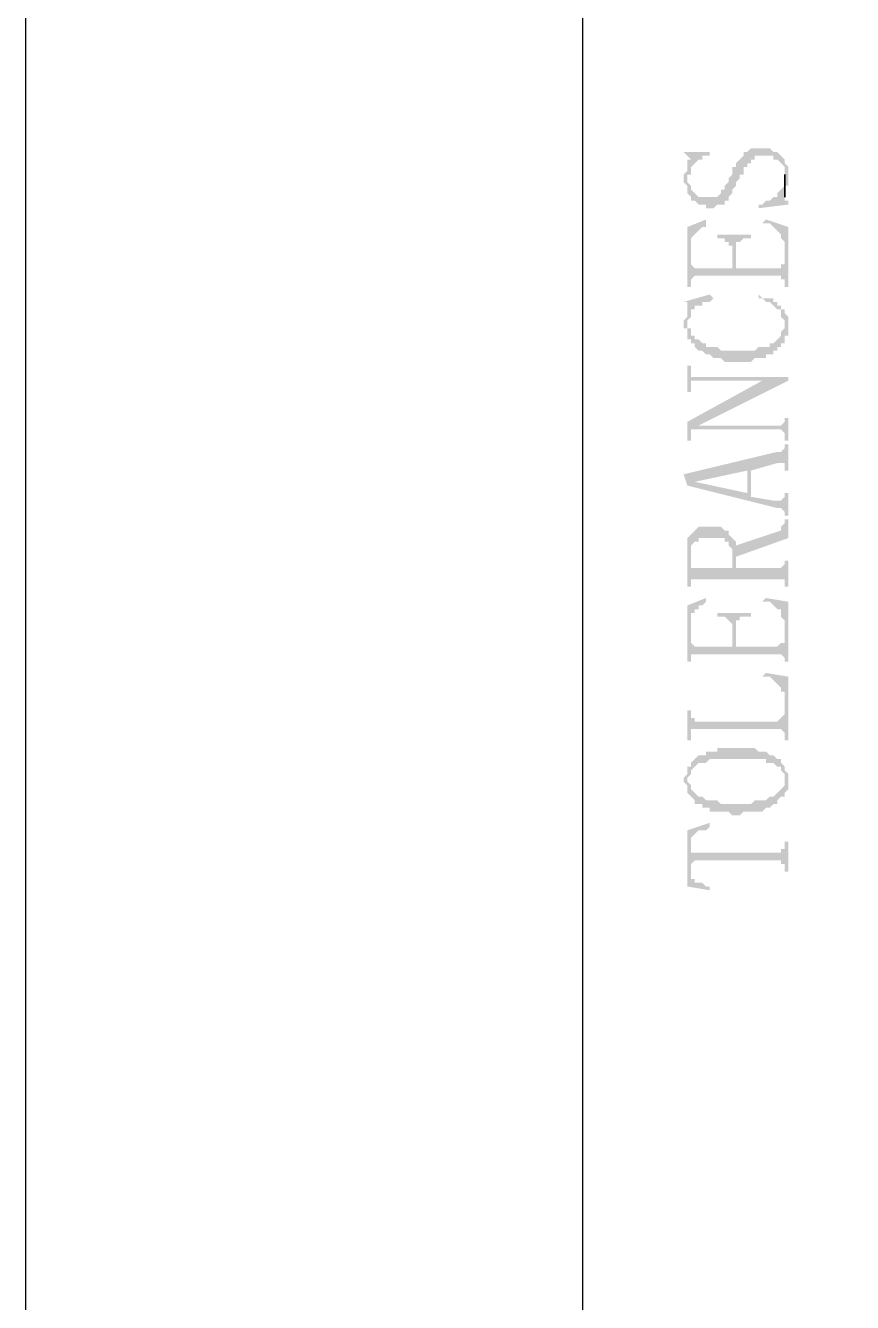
# Model space of a CAD drawing. Header units: millimetres. Extents: x 1186 to 2336, y 1181 to 1549.
# Drawn here: x 1453.55 to 1463.51, y 1452.67 to 1468.05 of the extents above; entities that cross this region are included whole.
import ezdxf

# ---------------------------------------------------------------- set-up
doc = ezdxf.new("R2010")
doc.units = ezdxf.units.MM

msp = doc.modelspace()

# ---------------------------------------------------------------- hatches: boundary and pattern name
at = {"transparency": 33554559}
for points in [[(1461.47791, 1466.21381), (1461.47791, 1466.16867), (1461.52304, 1466.12354), (1461.52304, 1466.07841), (1461.52304, 1466.03328), (1461.56818, 1465.98814), (1461.56818, 1465.94301), (1461.61331, 1465.94301), (1461.65844, 1465.89788), (1461.74871, 1465.89788), (1461.74871, 1465.85275), (1461.83897, 1465.85275), (1461.8841, 1465.89788), (1461.97437, 1465.89788), (1461.97437, 1465.94301), (1462.0195, 1465.94301), (1462.0195, 1465.98814), (1462.06463, 1466.03328), (1462.06463, 1466.07841), (1462.10976, 1466.12354), (1462.10976, 1466.16867), (1462.15489, 1466.21381), (1462.15489, 1466.25894), (1462.20003, 1466.25894), (1462.20003, 1466.3492), (1462.24516, 1466.3492), (1462.24516, 1466.39433), (1462.29029, 1466.39433), (1462.29029, 1466.43947), (1462.33542, 1466.43947), (1462.33542, 1466.4846), (1462.56108, 1466.4846), (1462.56108, 1466.43947), (1462.60622, 1466.43947), (1462.65135, 1466.39433), (1462.65135, 1466.39433), (1462.69648, 1466.3492), (1462.69648, 1466.25894), (1462.69648, 1466.07841), (1462.69648, 1466.12354), (1462.74161, 1466.12354), (1462.74161, 1466.21381), (1462.74161, 1466.25894), (1462.74161, 1466.3492), (1462.69648, 1466.39433), (1462.69648, 1466.43947), (1462.65135, 1466.4846), (1462.65135, 1466.4846), (1462.60622, 1466.52973), (1462.56108, 1466.52973), (1462.51595, 1466.57486), (1462.29029, 1466.57486), (1462.24516, 1466.52973), (1462.20003, 1466.52973), (1462.20003, 1466.4846), (1462.20003, 1466.4846), (1462.15489, 1466.43947), (1462.15489, 1466.43947), (1462.10976, 1466.39433), (1462.10976, 1466.3492), (1462.06463, 1466.3492), (1462.06463, 1466.25894), (1462.0195, 1466.21381), (1462.0195, 1466.16867), (1461.97437, 1466.12354), (1461.97437, 1466.07841), (1461.92923, 1466.07841), (1461.92923, 1466.03328), (1461.92923, 1466.03328), (1461.8841, 1465.98814), (1461.65844, 1465.98814), (1461.61331, 1466.03328), (1461.61331, 1466.03328), (1461.56818, 1466.07841), (1461.56818, 1466.12354), (1461.52304, 1466.16867), (1461.52304, 1466.39433), (1461.52304, 1466.30407), (1461.52304, 1466.30407), (1461.47791, 1466.25894)], [(1461.47791, 1466.52973), (1461.52304, 1466.4846), (1461.52304, 1466.4846), (1461.56818, 1466.43947), (1461.56818, 1466.25894), (1461.56818, 1466.3492), (1461.61331, 1466.39433), (1461.61331, 1466.39433), (1461.65844, 1466.43947), (1461.70357, 1466.43947), (1461.70357, 1466.4846), (1461.79384, 1466.4846), (1461.79384, 1466.52973)], [(1461.52304, 1466.39433), (1461.52304, 1466.21381), (1461.52304, 1466.25894), (1461.56818, 1466.25894), (1461.56818, 1466.43947), (1461.52304, 1466.43947)], [(1462.38056, 1465.89788), (1462.38056, 1465.85275), (1462.74161, 1465.89788), (1462.74161, 1465.94301), (1462.69648, 1465.94301), (1462.69648, 1465.98814), (1462.69648, 1466.16867), (1462.69648, 1466.12354), (1462.65135, 1466.07841), (1462.65135, 1466.07841), (1462.60622, 1466.03328), (1462.60622, 1465.98814), (1462.56108, 1465.98814), (1462.51595, 1465.94301), (1462.47082, 1465.94301), (1462.42569, 1465.89788)], [(1461.52304, 1465.62709), (1461.52304, 1464.90497), (1461.56818, 1464.90497), (1461.56818, 1465.40143), (1461.56818, 1465.49169), (1461.56818, 1465.49169), (1461.61331, 1465.53682), (1461.61331, 1465.53682), (1461.65844, 1465.58196), (1461.65844, 1465.58196), (1461.70357, 1465.62709), (1461.74871, 1465.62709), (1461.74871, 1465.71735)], [(1462.42569, 1465.67222), (1462.51595, 1465.67222), (1462.56108, 1465.62709), (1462.56108, 1465.62709), (1462.60622, 1465.58196), (1462.60622, 1465.58196), (1462.65135, 1465.53682), (1462.65135, 1465.49169), (1462.69648, 1465.44656), (1462.69648, 1465.40143), (1462.69648, 1464.90497), (1462.74161, 1464.90497), (1462.74161, 1465.62709), (1462.47082, 1465.71735)], [(1461.8841, 1465.53682), (1461.8841, 1465.49169), (1461.97437, 1465.49169), (1461.97437, 1465.44656), (1462.0195, 1465.44656), (1462.0195, 1465.40143), (1462.06463, 1465.40143), (1462.06463, 1465.13063), (1462.10976, 1465.35629), (1462.10976, 1465.44656), (1462.15489, 1465.44656), (1462.20003, 1465.49169), (1462.29029, 1465.49169), (1462.29029, 1465.53682)], [(1461.56818, 1464.9501), (1461.56818, 1464.99524), (1461.56818, 1464.99524), (1461.61331, 1465.04037), (1462.65135, 1465.04037), (1462.65135, 1464.99524), (1462.69648, 1464.99524), (1462.69648, 1464.9501), (1462.69648, 1465.2209), (1462.69648, 1465.17577), (1462.65135, 1465.17577), (1462.65135, 1465.13063), (1462.10976, 1465.13063), (1462.10976, 1465.35629), (1462.06463, 1465.13063), (1461.61331, 1465.13063), (1461.56818, 1465.17577), (1461.56818, 1465.40143)], [(1461.47791, 1464.72444), (1461.52304, 1464.72444), (1461.52304, 1464.67931), (1461.52304, 1464.27312), (1461.52304, 1464.49878), (1461.56818, 1464.54392), (1461.56818, 1464.63418), (1461.61331, 1464.63418), (1461.61331, 1464.67931), (1461.70357, 1464.67931), (1461.70357, 1464.72444), (1461.79384, 1464.72444), (1461.83897, 1464.76958), (1461.79384, 1464.81471)], [(1462.38056, 1464.76958), (1462.42569, 1464.76958), (1462.47082, 1464.72444), (1462.51595, 1464.72444), (1462.56108, 1464.67931), (1462.56108, 1464.67931), (1462.60622, 1464.63418), (1462.65135, 1464.63418), (1462.65135, 1464.54392), (1462.69648, 1464.49878), (1462.69648, 1464.45365), (1462.69648, 1464.63418), (1462.65135, 1464.63418), (1462.65135, 1464.67931), (1462.60622, 1464.67931), (1462.60622, 1464.72444), (1462.56108, 1464.72444), (1462.56108, 1464.76958), (1462.42569, 1464.76958), (1462.38056, 1464.81471)], [(1461.47791, 1464.45365), (1461.47791, 1464.40852), (1461.52304, 1464.40852), (1461.52304, 1464.27312), (1461.52304, 1464.67931), (1461.52304, 1464.63418), (1461.52304, 1464.54392), (1461.47791, 1464.49878)], [(1461.52304, 1464.27312), (1461.56818, 1464.27312), (1461.56818, 1464.22799), (1461.61331, 1464.22799), (1461.61331, 1464.18286), (1461.65844, 1464.13773), (1461.70357, 1464.13773), (1461.74871, 1464.09259), (1461.79384, 1464.09259), (1461.83897, 1464.04746), (1461.92923, 1464.04746), (1461.97437, 1464.00233), (1462.29029, 1464.00233), (1462.33542, 1464.04746), (1462.47082, 1464.04746), (1462.47082, 1464.09259), (1462.56108, 1464.09259), (1462.56108, 1464.13773), (1462.60622, 1464.13773), (1462.60622, 1464.18286), (1462.65135, 1464.18286), (1462.65135, 1464.22799), (1462.69648, 1464.22799), (1462.69648, 1464.31825), (1462.74161, 1464.31825), (1462.74161, 1464.45365), (1462.74161, 1464.49878), (1462.74161, 1464.54392), (1462.69648, 1464.58905), (1462.69648, 1464.63418), (1462.69648, 1464.40852), (1462.69648, 1464.40852), (1462.65135, 1464.36339), (1462.65135, 1464.31825), (1462.65135, 1464.31825), (1462.60622, 1464.27312), (1462.60622, 1464.27312), (1462.56108, 1464.22799), (1462.51595, 1464.22799), (1462.51595, 1464.18286), (1462.38056, 1464.18286), (1462.33542, 1464.13773), (1461.92923, 1464.13773), (1461.8841, 1464.18286), (1461.74871, 1464.18286), (1461.74871, 1464.22799), (1461.70357, 1464.22799), (1461.65844, 1464.27312), (1461.61331, 1464.27312), (1461.61331, 1464.31825), (1461.56818, 1464.31825), (1461.56818, 1464.40852), (1461.52304, 1464.40852), (1461.52304, 1464.45365)], [(1461.52304, 1463.9572), (1461.52304, 1463.64127), (1461.56818, 1463.64127), (1461.56818, 1463.73154), (1461.56818, 1463.77667), (1462.74161, 1463.77667), (1462.74161, 1463.8218), (1461.56818, 1463.8218), (1461.56818, 1463.86693), (1461.56818, 1463.9572)], [(1461.52304, 1463.28021), (1461.52304, 1463.05455), (1461.56818, 1463.05455), (1461.56818, 1463.18995), (1461.61331, 1463.18995), (1461.65844, 1463.23508), (1462.74161, 1463.77667), (1462.42569, 1463.77667)], [(1461.61331, 1463.18995), (1462.65135, 1463.18995), (1462.69648, 1463.14482), (1462.69648, 1463.05455), (1462.74161, 1463.05455), (1462.74161, 1463.32535), (1462.69648, 1463.32535), (1462.69648, 1463.28021), (1462.69648, 1463.28021), (1462.65135, 1463.23508), (1461.65844, 1463.23508)], [(1461.47791, 1462.64836), (1461.52304, 1462.51297), (1461.61331, 1462.5581), (1462.24516, 1462.6935), (1462.24516, 1462.4227), (1462.29029, 1462.6935), (1462.60622, 1462.78376), (1462.69648, 1462.78376), (1462.69648, 1462.6935), (1462.74161, 1462.6935), (1462.74161, 1463.00942), (1462.69648, 1463.00942), (1462.69648, 1462.96429), (1462.65135, 1462.91916), (1462.60622, 1462.91916)], [(1461.52304, 1462.51297), (1462.60622, 1462.24217), (1462.65135, 1462.24217), (1462.69648, 1462.19704), (1462.69648, 1462.15191), (1462.74161, 1462.15191), (1462.74161, 1462.4227), (1462.69648, 1462.4227), (1462.69648, 1462.37757), (1462.69648, 1462.37757), (1462.65135, 1462.33244), (1462.56108, 1462.33244), (1462.29029, 1462.37757), (1462.29029, 1462.6935), (1462.24516, 1462.4227), (1461.61331, 1462.5581), (1461.61331, 1462.5581)], [(1461.52304, 1461.70059), (1461.52304, 1461.2944), (1461.56818, 1461.2944), (1461.56818, 1461.70059), (1461.56818, 1461.79085), (1461.61331, 1461.83598), (1461.65844, 1461.83598), (1461.65844, 1461.88112), (1461.97437, 1461.88112), (1461.97437, 1461.83598), (1462.0195, 1461.83598), (1462.0195, 1461.79085), (1462.06463, 1461.74572), (1462.06463, 1461.52006), (1462.06463, 1461.88112), (1462.06463, 1461.88112), (1462.0195, 1461.92625), (1462.0195, 1461.97138), (1461.97437, 1461.97138), (1461.92923, 1462.01651), (1461.65844, 1462.01651), (1461.61331, 1461.97138), (1461.61331, 1461.97138), (1461.56818, 1461.92625), (1461.56818, 1461.92625), (1461.52304, 1461.88112), (1461.52304, 1461.79085), (1461.52304, 1461.74572)], [(1462.10976, 1461.79085), (1462.10976, 1461.65546), (1462.74161, 1461.88112), (1462.74161, 1462.10678), (1462.69648, 1462.10678), (1462.69648, 1462.06165), (1462.69648, 1462.06165), (1462.65135, 1462.01651), (1462.65135, 1461.97138)], [(1461.56818, 1461.33953), (1461.56818, 1461.38466), (1462.69648, 1461.38466), (1462.69648, 1461.2944), (1462.74161, 1461.2944), (1462.74161, 1461.61032), (1462.69648, 1461.61032), (1462.69648, 1461.56519), (1462.69648, 1461.56519), (1462.65135, 1461.52006), (1462.10976, 1461.52006), (1462.10976, 1461.79085), (1462.10976, 1461.83598), (1462.06463, 1461.88112), (1462.06463, 1461.52006), (1461.56818, 1461.52006), (1461.56818, 1461.65546)], [(1461.52304, 1461.06874), (1461.52304, 1460.39176), (1461.56818, 1460.39176), (1461.56818, 1460.84308), (1461.56818, 1460.97847), (1461.61331, 1460.97847), (1461.61331, 1461.02361), (1461.65844, 1461.02361), (1461.65844, 1461.06874), (1461.70357, 1461.06874), (1461.74871, 1461.11387), (1461.74871, 1461.159)], [(1462.42569, 1461.11387), (1462.51595, 1461.11387), (1462.56108, 1461.06874), (1462.56108, 1461.06874), (1462.60622, 1461.02361), (1462.65135, 1461.02361), (1462.65135, 1460.93334), (1462.69648, 1460.88821), (1462.69648, 1460.39176), (1462.74161, 1460.39176), (1462.74161, 1461.11387), (1462.47082, 1461.159)], [(1461.8841, 1460.97847), (1461.8841, 1460.93334), (1461.97437, 1460.93334), (1462.0195, 1460.88821), (1462.0195, 1460.88821), (1462.06463, 1460.84308), (1462.06463, 1460.57228), (1462.10976, 1460.79794), (1462.10976, 1460.88821), (1462.15489, 1460.88821), (1462.15489, 1460.93334), (1462.29029, 1460.93334), (1462.29029, 1460.97847)], [(1461.56818, 1460.39176), (1461.56818, 1460.48202), (1462.65135, 1460.48202), (1462.69648, 1460.43689), (1462.69648, 1460.66255), (1462.69648, 1460.61742), (1462.65135, 1460.61742), (1462.60622, 1460.57228), (1462.10976, 1460.57228), (1462.10976, 1460.79794), (1462.06463, 1460.57228), (1461.61331, 1460.57228), (1461.56818, 1460.61742), (1461.56818, 1460.84308)], [(1462.42569, 1460.21123), (1462.51595, 1460.21123), (1462.56108, 1460.16609), (1462.56108, 1460.16609), (1462.60622, 1460.12096), (1462.60622, 1460.12096), (1462.65135, 1460.07583), (1462.65135, 1460.0307), (1462.69648, 1460.0307), (1462.69648, 1459.44398), (1462.74161, 1459.44398), (1462.74161, 1460.21123), (1462.47082, 1460.25636)], [(1461.52304, 1459.80504), (1461.52304, 1459.44398), (1461.56818, 1459.44398), (1461.56818, 1459.57938), (1462.65135, 1459.57938), (1462.69648, 1459.53424), (1462.69648, 1459.7599), (1462.69648, 1459.7599), (1462.65135, 1459.71477), (1462.65135, 1459.71477), (1462.60622, 1459.66964), (1461.61331, 1459.66964), (1461.61331, 1459.71477), (1461.56818, 1459.71477), (1461.56818, 1459.80504)], [(1461.52304, 1459.12805), (1461.52304, 1458.94753), (1461.52304, 1458.99266), (1461.56818, 1459.03779), (1461.56818, 1459.08292), (1461.56818, 1459.08292), (1461.61331, 1459.12805), (1461.61331, 1459.12805), (1461.65844, 1459.17319), (1461.74871, 1459.17319), (1461.79384, 1459.21832), (1462.47082, 1459.21832), (1462.47082, 1459.17319), (1462.56108, 1459.17319), (1462.60622, 1459.12805), (1462.65135, 1459.12805), (1462.65135, 1459.08292), (1462.69648, 1459.03779), (1462.69648, 1458.94753), (1462.69648, 1459.12805), (1462.69648, 1459.12805), (1462.65135, 1459.17319), (1462.65135, 1459.21832), (1462.60622, 1459.21832), (1462.56108, 1459.26345), (1462.51595, 1459.26345), (1462.47082, 1459.30858), (1462.38056, 1459.30858), (1462.33542, 1459.35372), (1461.8841, 1459.35372), (1461.8841, 1459.30858), (1461.74871, 1459.30858), (1461.74871, 1459.26345), (1461.65844, 1459.26345), (1461.61331, 1459.21832), (1461.61331, 1459.21832), (1461.56818, 1459.17319), (1461.56818, 1459.12805)], [(1461.47791, 1458.94753), (1461.47791, 1458.94753), (1461.52304, 1458.90239), (1461.52304, 1458.81213), (1461.52304, 1458.81213), (1461.56818, 1458.767), (1461.56818, 1458.767), (1461.61331, 1458.72187), (1461.61331, 1458.67673), (1461.70357, 1458.67673), (1461.70357, 1458.6316), (1461.79384, 1458.6316), (1461.79384, 1458.58647), (1462.0195, 1458.58647), (1462.06463, 1458.54134), (1462.15489, 1458.54134), (1462.20003, 1458.58647), (1462.42569, 1458.58647), (1462.47082, 1458.6316), (1462.51595, 1458.6316), (1462.56108, 1458.67673), (1462.60622, 1458.67673), (1462.60622, 1458.72187), (1462.65135, 1458.767), (1462.69648, 1458.767), (1462.69648, 1458.81213), (1462.69648, 1458.81213), (1462.74161, 1458.85726), (1462.74161, 1458.94753), (1462.74161, 1459.03779), (1462.74161, 1459.03779), (1462.69648, 1459.08292), (1462.69648, 1459.12805), (1462.69648, 1458.94753), (1462.69648, 1458.90239), (1462.69648, 1458.90239), (1462.65135, 1458.85726), (1462.65135, 1458.85726), (1462.60622, 1458.81213), (1462.60622, 1458.81213), (1462.56108, 1458.767), (1462.51595, 1458.767), (1462.47082, 1458.72187), (1462.33542, 1458.72187), (1462.29029, 1458.67673), (1461.92923, 1458.67673), (1461.8841, 1458.72187), (1461.74871, 1458.72187), (1461.70357, 1458.767), (1461.65844, 1458.767), (1461.61331, 1458.81213), (1461.61331, 1458.81213), (1461.56818, 1458.85726), (1461.56818, 1458.90239), (1461.52304, 1458.94753), (1461.52304, 1459.12805), (1461.52304, 1459.08292), (1461.52304, 1459.03779), (1461.47791, 1458.99266)], [(1461.52304, 1458.36081), (1461.56818, 1458.18028), (1461.56818, 1458.27054), (1461.56818, 1458.27054), (1461.61331, 1458.31568), (1461.61331, 1458.31568), (1461.65844, 1458.36081), (1461.74871, 1458.36081), (1461.79384, 1458.40594), (1461.79384, 1458.45107)], [(1461.52304, 1458.36081), (1461.52304, 1457.68383), (1461.79384, 1457.63869), (1461.79384, 1457.68383), (1461.74871, 1457.68383), (1461.70357, 1457.72896), (1461.61331, 1457.72896), (1461.61331, 1457.77409), (1461.56818, 1457.77409), (1461.56818, 1457.81922), (1461.56818, 1458.18028)], [(1461.56818, 1458.18028), (1461.56818, 1457.90949), (1461.56818, 1457.95462), (1461.56818, 1457.95462), (1461.61331, 1457.99975), (1462.65135, 1457.99975), (1462.65135, 1457.95462), (1462.69648, 1457.95462), (1462.69648, 1457.86435), (1462.74161, 1457.86435), (1462.74161, 1458.22541), (1462.69648, 1458.22541), (1462.69648, 1458.13515), (1462.65135, 1458.13515), (1462.65135, 1458.09001), (1461.56818, 1458.09001), (1461.56818, 1458.13515)]]:
    msp.add_hatch(color=256, dxfattribs=at).paths.add_polyline_path(points)

# ---------------------------------------------------------------- linework, layer by layer
msp.add_line((1460.25926, 1542.83599), (1460.25926, 1256.09504))
for points in [[(1873.5528, 1251.83599), (1873.5528, 1548.83599), (1453.55281, 1548.83599), (1453.55281, 1251.83599)], [(1462.69648, 1466.16867), (1462.69648, 1465.98814), (1462.69648, 1466.25894), (1462.69648, 1466.21381)]]:
    msp.add_lwpolyline(points, close=True)

doc.saveas('drawing.dxf')
